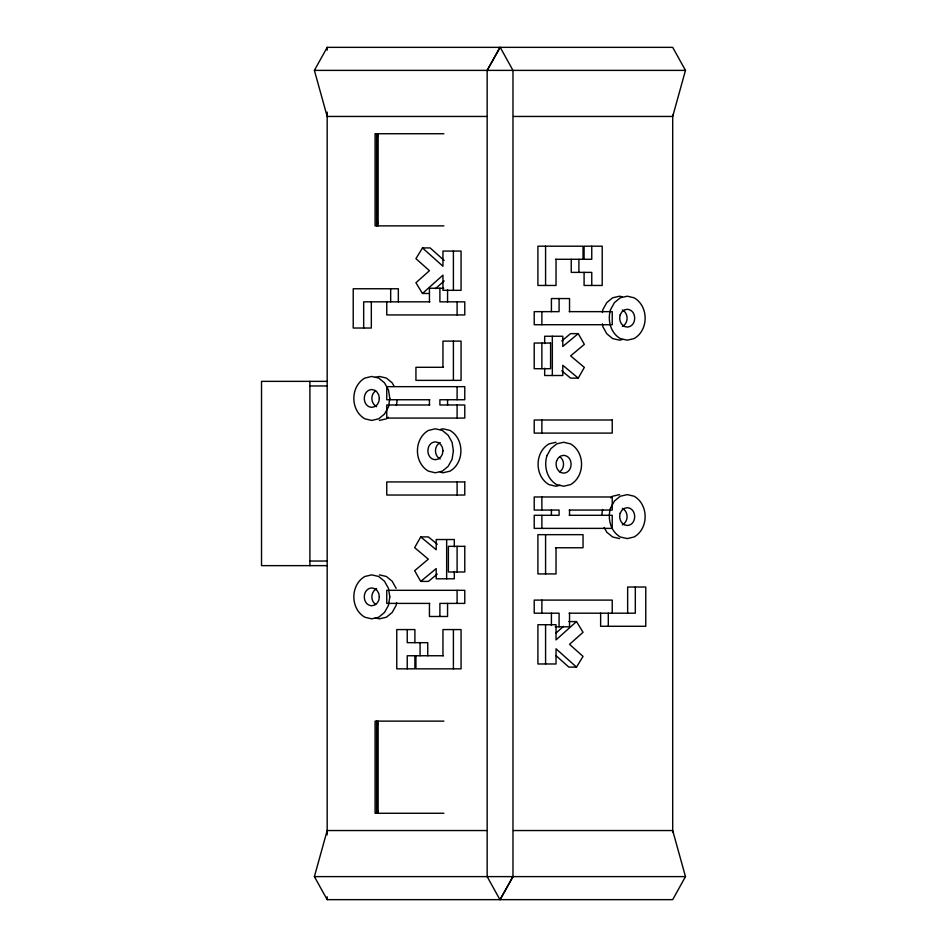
<?xml version="1.0" encoding="UTF-8"?>
<svg xmlns="http://www.w3.org/2000/svg" width="947" height="947" viewBox="0 0 947 947"><rect width="100%" height="100%" fill="white"/><g stroke="black" fill="none" stroke-linecap="round" stroke-linejoin="round"><path stroke-width="1.42" d="M396.367 405.505L397.255 399.847M396.592 602.505L396.154 605.334L392.2 612.437L386.364 617.243L379.392 618.841L375.296 617.882M602.387 312.534L602.825 309.716L606.778 302.614L612.626 297.796L619.587 296.198L622.321 296.837M601.736 515.192L602.612 509.545M513.475 830.543L672.701 830.543L685.474 876.614L672.701 899.65L327.177 899.65L314.392 876.614L327.177 830.543L486.651 830.543M486.651 116.457L327.177 116.457L314.392 70.386L327.177 47.35L672.701 47.35L685.474 70.386L672.701 116.457L513.475 116.457M487.16 70.386L500.205 47.35L512.978 70.386L512.978 876.614L499.933 899.65L487.16 876.614L487.16 70.386L499.933 47.35M500.205 899.65L512.978 876.614M437.23 544.241L428.399 536.913L420.728 536.913L414.632 547.65L428.352 559.168L414.632 570.686L420.728 581.411L428.399 581.411L437.23 574.083M561.749 370.798L570.579 378.125L578.25 378.125L584.346 367.4L570.627 355.883L584.346 344.365L578.25 333.628L570.579 333.628L561.749 340.956M444.143 260.461L430.139 247.925L422.469 247.925L415.934 258.661L429.441 270.7L415.934 282.739L422.469 293.475L428.861 293.475M555.913 655.549L568.839 667.114L576.51 667.114L583.044 656.389L569.538 644.339L583.044 632.3L576.51 621.575L568.839 621.575M378.137 223.385L376.752 223.563L376.752 136.037L378.137 136.226M378.137 810.774L376.752 810.963L376.752 723.437L378.137 723.615M422.469 293.475L442.947 275.151L442.947 290.327L461.071 290.327L461.071 251.073L442.947 251.073L442.947 266.249L422.469 247.925M435.525 288.657L444.143 280.939M555.913 633.141L563.453 626.393M576.51 621.575L556.031 639.888L556.031 624.712L537.908 624.712L537.908 663.977L556.031 663.977L556.031 648.79L576.51 667.114M578.25 333.628L562.79 346.46L562.79 336.244L544.667 336.244L544.667 343.524M420.728 581.411L436.2 568.591L436.2 578.795L454.311 578.795L454.311 571.526M388.306 417.225L386.364 418.823L379.392 420.432M610.673 497.826L612.626 496.216L619.587 494.618M375.781 390.851C370.135 394.366 370.774 403.659 376.622 406.689M440.213 442.545C433.915 445.812 433.915 455.767 440.213 459.035M622.368 326.431C628.654 323.164 628.654 313.208 622.368 309.941M376.622 588.608C370.774 591.638 370.135 600.931 375.781 604.446M559.594 471.843C564.838 468.599 564.838 459.899 559.594 456.655M622.368 524.851C628.654 521.572 628.654 511.629 622.368 508.361M375.296 377.415L379.392 376.456L386.364 378.054L392.2 382.86L394.177 386.412M622.321 339.535L619.587 340.174L612.626 338.576L606.778 333.758L602.825 326.656L602.387 323.838M440.26 429.441L442.995 428.802L449.955 430.412C464.539 438.828 464.539 462.763 449.955 471.18L442.995 472.778L440.26 472.139M560.091 485.278L555.996 486.237L549.023 484.639C534.439 476.223 534.439 452.275 549.023 443.871L555.996 442.261M314.392 70.386L685.474 70.386M443.894 133.728L375.083 133.728L375.083 225.871L443.894 225.871M555.51 259.289L591.757 259.289L591.757 246.196M443.729 288.243L429.441 288.243L429.441 301.844M429.926 301.844L363.672 301.844L363.672 328.029M569.23 311.646L612.224 311.646L612.224 324.726L534.215 324.726L534.215 311.646L559.085 311.646L559.085 298.554M443.504 367.294L415.934 367.294L415.934 380.374L461.071 380.374L461.071 341.109L442.947 341.109L442.947 367.294M327.177 381.357L261.526 381.357L261.526 565.643L327.177 565.643M309.669 385.962L327.177 385.962M429.749 399.752L386.755 399.752L386.755 386.66L464.776 386.66L464.776 399.752L439.893 399.752L439.893 404.985L464.776 404.985L464.776 418.077L386.755 418.077L386.755 404.985L429.749 404.985M569.23 510.054L612.224 510.054L612.224 496.974L534.215 496.974L534.215 510.054L559.085 510.054L559.085 515.298L534.215 515.298L534.215 528.379L612.224 528.379L612.224 515.298L569.23 515.298M555.475 547.757L583.044 547.757L583.044 534.664L537.908 534.664L537.908 573.929L556.031 573.929L556.031 547.757M309.669 561.038L327.177 561.038M429.749 603.405L386.755 603.405L386.755 590.312L464.776 590.312L464.776 603.405L439.893 603.405L439.893 616.485M569.052 613.194L635.319 613.194L635.319 587.022M555.25 626.807L569.538 626.807L569.538 613.194M443.468 655.75L407.234 655.75L407.234 668.842M443.894 721.129L375.083 721.129L375.083 813.272L443.894 813.272M314.392 876.614L685.474 876.614M619.587 538.594L612.626 536.985L606.778 532.178L604.15 527.443M379.392 574.865L386.364 576.474L392.2 581.28L396.154 588.383M578.25 378.125L562.79 365.305L562.79 375.509L544.667 375.509L544.667 368.241M420.728 536.913L436.2 549.745L436.2 539.53L454.311 539.53L454.311 546.798M672.701 114.765L672.701 832.235M627.648 613.194L627.648 587.022L645.771 587.022L645.771 626.287L600.635 626.287L600.635 613.194M612.224 613.194L612.224 600.102L534.215 600.102L534.215 613.194L559.085 613.194L559.085 626.807M608.305 613.194L608.305 626.287M591.757 285.461L591.757 272.381L571.242 272.381L571.242 259.289M584.086 259.289L584.086 246.196L602.209 246.196L602.209 285.461L584.086 285.461L584.086 272.381M583.044 259.289L583.044 246.196L537.908 246.196L537.908 285.461L556.031 285.461L556.031 259.289M578.901 259.289L578.901 272.381M569.538 311.646L569.538 298.554L551.414 298.554L551.414 311.646M569.538 510.054L569.538 515.298M552.326 336.244L552.326 375.509M551.414 510.054L551.414 515.298M551.414 613.194L551.414 625.446M545.579 246.196L545.579 285.461M545.579 534.664L545.579 573.929M545.579 624.712L545.579 663.977M541.873 311.646L541.873 324.726M541.873 343.051L541.873 368.703M541.873 420.006L541.873 433.099M541.873 496.974L541.873 510.054M541.873 515.298L541.873 528.379M541.873 600.102L541.873 613.194M457.105 301.844L457.105 314.937M457.105 386.66L457.105 399.752M457.105 404.985L457.105 418.077M457.105 481.94L457.105 495.032M457.105 546.336L457.105 571.988M457.105 590.312L457.105 603.405M453.4 251.073L453.4 290.327M453.4 341.109L453.4 380.374M453.4 629.577L453.4 668.842M447.564 289.604L447.564 301.844M447.564 399.752L447.564 404.985M447.564 603.405L447.564 616.485L429.441 616.485L429.441 603.405M446.653 539.53L446.653 578.795M442.947 655.75L442.947 629.577L461.071 629.577L461.071 668.842L415.934 668.842L415.934 655.75M439.893 288.243L439.893 301.844L464.776 301.844L464.776 314.937L386.755 314.937L386.755 301.844M429.441 399.752L429.441 404.985M427.748 655.75L427.748 642.67L407.234 642.67L407.234 629.577M420.077 642.67L420.077 655.75M414.893 642.67L414.893 629.577L396.769 629.577L396.769 668.842L414.893 668.842L414.893 655.75M398.344 301.844L398.344 288.764L353.219 288.764L353.219 328.029L371.331 328.029L371.331 301.844M390.673 288.764L390.673 301.844M378.137 133.728L378.137 225.871M378.137 721.129L378.137 813.272M376.61 133.728L376.61 225.871M376.61 721.129L376.61 813.272M327.177 47.35L327.177 50.227M327.177 112.137L327.177 834.863M327.177 896.773L327.177 899.65M309.894 381.357L309.894 565.643M389.809 398.438L388.483 406.914L384.529 414.017L378.693 418.823L371.721 420.432L364.891 418.823C350.165 410.442 350.165 386.435 364.891 378.054L371.721 376.456L378.693 378.054L384.529 382.86L388.483 389.963L389.809 398.438M389.809 596.859L388.483 605.334L384.529 612.437L378.693 617.243L371.721 618.841L364.891 617.243C350.165 608.862 350.165 584.855 364.891 576.474L371.721 574.865L378.693 576.474L384.529 581.28L388.483 588.383L389.809 596.859M453.4 450.796L452.086 459.271L448.132 466.374L442.296 471.18L435.324 472.778L428.494 471.18C413.756 462.799 413.756 438.792 428.494 430.412L435.324 428.802L442.296 430.412L448.132 435.218L452.086 442.32L453.4 450.796M546.893 455.779C543.779 466.267 546.821 478.862 556.694 484.639L563.654 486.237L570.485 484.639C585.222 476.246 585.222 452.252 570.485 443.871L563.654 442.261L556.694 443.871L550.858 448.677L546.893 455.779M610.495 309.716C607.382 320.204 610.424 332.799 620.285 338.576L627.257 340.174L634.088 338.576C648.813 330.183 648.813 306.189 634.088 297.796L627.257 296.198L620.285 297.796L614.449 302.614L610.495 309.716M610.495 508.125C607.382 518.625 610.424 531.22 620.285 536.985L627.257 538.594L634.088 536.985C648.813 528.604 648.813 504.597 634.088 496.216L627.257 494.618L620.285 496.216L614.449 501.022L610.495 508.125M379.345 398.438L378.788 401.848L377.107 404.724L374.645 406.689L371.721 407.34C361.849 406.701 361.849 390.188 371.721 389.537L374.645 390.2L377.107 392.153L378.788 395.041L379.345 398.438M379.345 596.859L378.788 600.256L377.107 603.144L374.645 605.097L371.721 605.76C361.849 605.109 361.849 588.596 371.721 587.957L374.645 588.608L377.107 590.573L378.788 593.449L379.345 596.859M442.947 450.796L442.391 454.193L440.71 457.07L438.236 459.035L435.324 459.697C425.44 459.046 425.44 442.533 435.324 441.894L438.236 442.545L440.71 444.51L442.391 447.386L442.947 450.796M556.599 460.846C555.226 465.131 556.694 470.233 560.742 472.494L563.654 473.145C573.539 472.506 573.539 455.992 563.654 455.353L560.742 456.004L558.28 457.969L556.599 460.846M620.19 314.783C618.817 319.068 620.285 324.17 624.345 326.431L627.257 327.082C637.13 326.443 637.13 309.929 627.257 309.29L624.345 309.941L621.871 311.906L620.19 314.783M620.19 513.203C618.817 517.488 620.285 522.578 624.345 524.851L627.257 525.502C637.13 524.863 637.13 508.35 627.257 507.699L624.345 508.361L621.871 510.315L620.19 513.203M550.586 343.051L534.215 343.051L534.215 368.703L550.586 368.703L550.586 343.051M612.224 420.006L534.215 420.006L534.215 433.099L612.224 433.099L612.224 420.006M464.776 481.94L386.755 481.94L386.755 495.032L464.776 495.032L464.776 481.94M464.776 546.336L448.393 546.336L448.393 571.988L464.776 571.988L464.776 546.336"/></g></svg>
